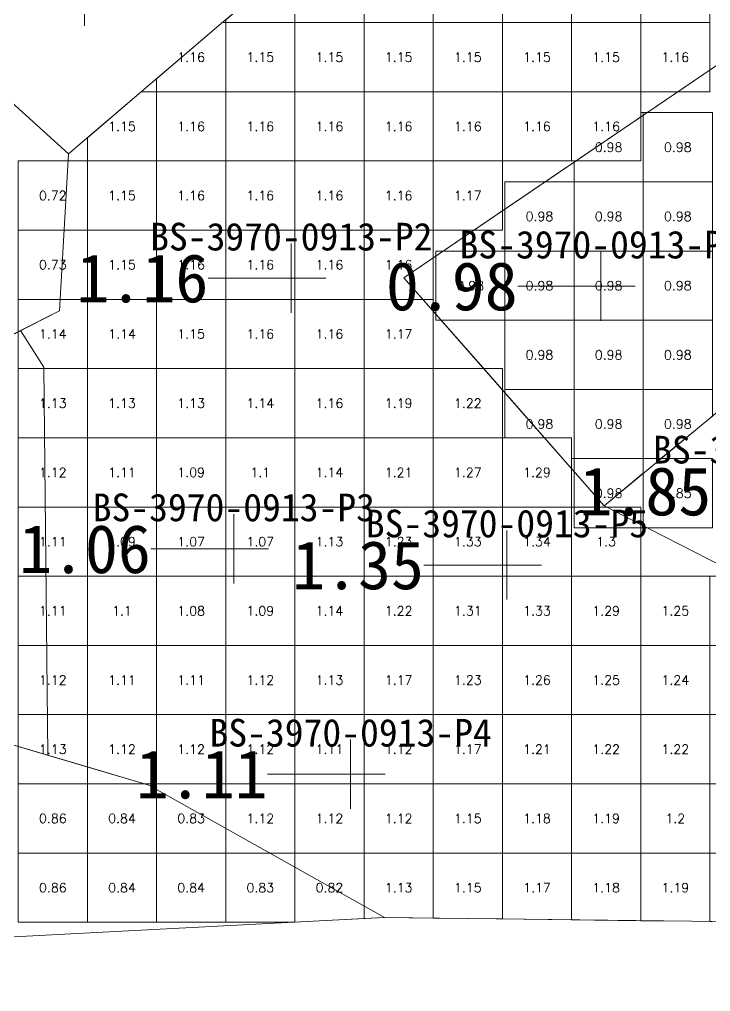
# Model space of a CAD drawing. Header units: inches. Extents: x 469900.4 to 469951.7, y 4349715 to 4349738.6.
# Drawn here: x 469922.96 to 469932.95, y 4349714.96 to 4349729 of the extents above; entities that cross this region are included whole.
import ezdxf
from ezdxf.enums import TextEntityAlignment as Align

# ---------------------------------------------------------------- set-up
doc = ezdxf.new("R2010")
doc.units = ezdxf.units.IN
doc.header["$MEASUREMENT"] = 0
for name, color, linetype, lineweight in [('0.500-1.000', 7, 'Continuous', 0), ('1.000-1.500', 7, 'Continuous', 0), ('1.500-3.000', 7, 'Continuous', 0), ('孔口文字', 7, 'Continuous', 0), ('点', 7, 'Continuous', 0), ('爆区方格网', 7, 'Continuous', 0), ('线条', 7, 'Continuous', 0), ('钻孔', 7, 'Continuous', 0)]:
    doc.layers.add(name, color=color, linetype=linetype, lineweight=lineweight)
doc.styles.add('3dmine_textStyle_1', font='txt.shx', dxfattribs={"height": 1, "bigfont": 'gbcbig.shx'})
doc.styles.add('3dmine_textStyle_3', font='simsunb.ttf', dxfattribs={"height": 1})

msp = doc.modelspace()

# ---------------------------------------------------------------- hatches: boundary and pattern name
at = {"layer": '钻孔', "linetype": 'Continuous', "lineweight": 0, "true_color": 0x0000ff, "extrusion": (0, 1, 0)}
for points in [[(-469927.887, 3960.193), (-469926.887, 3960.193), (-469926.887, 3972.193), (-469927.887, 3972.193)], [(-469927.056, 3959.955), (-469926.056, 3959.955), (-469926.056, 3971.955), (-469927.056, 3971.955)], [(-469931.005, 3959.833), (-469930.005, 3959.833), (-469930.005, 3972.833), (-469931.005, 3972.833)], [(-469928.745, 3960.059), (-469927.745, 3960.059), (-469927.745, 3972.059), (-469928.745, 3972.059)]]:
    msp.add_hatch(color=5, dxfattribs=at).paths.add_polyline_path(points, flags=0)
at = {"layer": '钻孔', "linetype": 'Continuous', "lineweight": 0, "true_color": 0x00ffff, "extrusion": (0, 1, 0)}
msp.add_hatch(color=4, dxfattribs=at).paths.add_polyline_path([(-469932.36, 3960.304), (-469931.36, 3960.304), (-469931.36, 3972.304), (-469932.36, 3972.304)], flags=0)

# ---------------------------------------------------------------- linework, layer by layer
at = {"layer": '0.500-1.000', "color": 4, "linetype": 'Continuous', "lineweight": 0, "true_color": 0x00ffff}
for points in [[(469925.874, 4349738.479), (469922.963, 4349736.144), (469925.761, 4349733.349), (469925.965, 4349733.146), (469921.112, 4349729.369), (469922.115, 4349728.463), (469923.665, 4349727.062), (469923.534, 4349724.793), (469920.583, 4349723.287), (469919.533, 4349722.521), (469918.022, 4349721.419), (469920.703, 4349719.16), (469924.829, 4349717.94), (469928.233, 4349716.028), (469927.204, 4349715.975), (469921.027, 4349715.653), (469915.764, 4349714.957), (469915.275, 4349714.96), (469914.033, 4349714.968), (469910.341, 4349715.026)], [(469934.995, 4349727.245), (469937.222, 4349726.504), (469934.476, 4349724.515), (469931.409, 4349721.977), (469928.515, 4349725.272), (469933.498, 4349728.652), (469934.995, 4349727.245)]]:
    msp.add_lwpolyline(points, dxfattribs=at)
at = {"layer": '1.000-1.500', "color": 5, "linetype": 'Continuous', "lineweight": 0, "true_color": 0x0000ff}
for points in [[(469933.569, 4349715.96), (469932.674, 4349715.972), (469928.233, 4349716.028), (469924.829, 4349717.94), (469923.957, 4349718.198), (469923.368, 4349718.372), (469923.307, 4349723.981), (469922.974, 4349724.507), (469923.534, 4349724.793), (469923.665, 4349727.062), (469925.873, 4349728.943), (469926.289, 4349729.298), (469925.965, 4349733.146), (469931.684, 4349735.18), (469932.001, 4349730.059)], [(469932.001, 4349730.059), (469933.498, 4349728.652), (469930.242, 4349726.444), (469928.515, 4349725.272), (469929.587, 4349724.051), (469929.587, 4349724.051), (469929.587, 4349724.051), (469929.587, 4349724.051), (469931.409, 4349721.977), (469934.22, 4349720.54)]]:
    msp.add_lwpolyline(points, dxfattribs=at)
at = {"layer": '1.500-3.000', "color": 1, "linetype": 'Continuous', "lineweight": 0, "true_color": 0xff0000}
msp.add_lwpolyline([(469939.448, 4349725.763), (469942.395, 4349722.782), (469940.899, 4349721.341), (469938.87, 4349719.645), (469936.175, 4349720.164), (469934.22, 4349720.54), (469931.409, 4349721.977), (469934.476, 4349724.515), (469937.172, 4349726.468), (469937.222, 4349726.504), (469939.448, 4349725.763)], dxfattribs=at)
at = {"layer": '1.500-3.000', "color": 5, "linetype": 'Continuous', "lineweight": 0, "true_color": 0x0000ff}
msp.add_lwpolyline([(469923.307, 4349723.981), (469923.368, 4349718.372), (469920.703, 4349719.16), (469918.022, 4349721.419), (469920.583, 4349723.287), (469922.974, 4349724.507), (469923.307, 4349723.981)], dxfattribs=at)
at = {"layer": '点', "color": 138, "linetype": 'Continuous', "lineweight": 0, "true_color": 0x004c4c}
for points, elevation in [([(469923.895, 4349728.91), (469923.895, 4349729.91)], 3972.156), ([(469926.887, 4349724.765), (469926.887, 4349725.765)], 3972.193), ([(469931.36, 4349724.65), (469931.36, 4349725.65)], 3972.304), ([(469927.387, 4349725.265), (469926.387, 4349725.265)], 3972.193), ([(469931.86, 4349725.15), (469930.86, 4349725.15)], 3972.304), ([(469926.056, 4349720.853), (469926.056, 4349721.853)], 3971.955), ([(469930.005, 4349720.62), (469930.005, 4349721.62)], 3972.833), ([(469926.556, 4349721.353), (469925.556, 4349721.353)], 3971.955), ([(469930.505, 4349721.12), (469929.505, 4349721.12)], 3972.833), ([(469927.745, 4349717.597), (469927.745, 4349718.597)], 3972.059), ([(469928.245, 4349718.097), (469927.245, 4349718.097)], 3972.059)]:
    msp.add_lwpolyline(points, dxfattribs=dict(at, elevation=elevation))
at = {"layer": '爆区方格网', "color": 5, "linetype": 'Continuous', "lineweight": 0, "true_color": 0x0000ff, "elevation": 3972.167}
for points in [[(469926.939, 4349728.958), (469925.939, 4349728.958), (469925.939, 4349728.999), (469926.289, 4349729.298), (469926.233, 4349729.958), (469926.939, 4349729.958), (469926.939, 4349728.958)], [(469927.939, 4349728.958), (469926.939, 4349728.958), (469926.939, 4349729.958), (469927.939, 4349729.958), (469927.939, 4349728.958)], [(469928.939, 4349728.958), (469927.939, 4349728.958), (469927.939, 4349729.958), (469928.939, 4349729.958), (469928.939, 4349728.958)], [(469929.939, 4349728.958), (469928.939, 4349728.958), (469928.939, 4349729.958), (469929.939, 4349729.958), (469929.939, 4349728.958)], [(469930.939, 4349728.958), (469929.939, 4349728.958), (469929.939, 4349729.958), (469930.939, 4349729.958), (469930.939, 4349728.958)], [(469931.939, 4349728.958), (469930.939, 4349728.958), (469930.939, 4349729.958), (469931.939, 4349729.958), (469931.939, 4349728.958)], [(469932.939, 4349729.177), (469932.939, 4349728.958), (469931.939, 4349728.958), (469931.939, 4349729.958), (469932.108, 4349729.958), (469932.939, 4349729.177)], [(469925.939, 4349727.958), (469924.939, 4349727.958), (469924.939, 4349728.147), (469925.873, 4349728.943), (469925.89, 4349728.958), (469925.939, 4349728.958), (469925.939, 4349727.958)], [(469926.939, 4349727.958), (469925.939, 4349727.958), (469925.939, 4349728.958), (469926.939, 4349728.958), (469926.939, 4349727.958)], [(469927.939, 4349727.958), (469926.939, 4349727.958), (469926.939, 4349728.958), (469927.939, 4349728.958), (469927.939, 4349727.958)], [(469928.939, 4349727.958), (469927.939, 4349727.958), (469927.939, 4349728.958), (469928.939, 4349728.958), (469928.939, 4349727.958)], [(469929.939, 4349727.958), (469928.939, 4349727.958), (469928.939, 4349728.958), (469929.939, 4349728.958), (469929.939, 4349727.958)], [(469930.939, 4349727.958), (469929.939, 4349727.958), (469929.939, 4349728.958), (469930.939, 4349728.958), (469930.939, 4349727.958)], [(469931.939, 4349727.958), (469930.939, 4349727.958), (469930.939, 4349728.958), (469931.939, 4349728.958), (469931.939, 4349727.958)], [(469932.939, 4349727.958), (469931.939, 4349727.958), (469931.939, 4349728.958), (469932.939, 4349728.958), (469932.939, 4349727.958)], [(469924.939, 4349726.958), (469923.939, 4349726.958), (469923.939, 4349727.295), (469924.717, 4349727.958), (469924.939, 4349727.958), (469924.939, 4349726.958)], [(469925.939, 4349726.958), (469924.939, 4349726.958), (469924.939, 4349727.958), (469925.939, 4349727.958), (469925.939, 4349726.958)], [(469926.939, 4349726.958), (469925.939, 4349726.958), (469925.939, 4349727.958), (469926.939, 4349727.958), (469926.939, 4349726.958)], [(469927.939, 4349726.958), (469926.939, 4349726.958), (469926.939, 4349727.958), (469927.939, 4349727.958), (469927.939, 4349726.958)], [(469928.939, 4349726.958), (469927.939, 4349726.958), (469927.939, 4349727.958), (469928.939, 4349727.958), (469928.939, 4349726.958)], [(469929.939, 4349726.958), (469928.939, 4349726.958), (469928.939, 4349727.958), (469929.939, 4349727.958), (469929.939, 4349726.958)], [(469930.939, 4349726.958), (469929.939, 4349726.958), (469929.939, 4349727.958), (469930.939, 4349727.958), (469930.939, 4349726.958)], [(469931.939, 4349726.958), (469930.939, 4349726.958), (469930.939, 4349727.958), (469931.939, 4349727.958), (469931.939, 4349726.958)], [(469924.939, 4349725.958), (469923.939, 4349725.958), (469923.939, 4349726.958), (469924.939, 4349726.958), (469924.939, 4349725.958)], [(469925.939, 4349725.958), (469924.939, 4349725.958), (469924.939, 4349726.958), (469925.939, 4349726.958), (469925.939, 4349725.958)], [(469926.939, 4349725.958), (469925.939, 4349725.958), (469925.939, 4349726.958), (469926.939, 4349726.958), (469926.939, 4349725.958)], [(469927.939, 4349725.958), (469926.939, 4349725.958), (469926.939, 4349726.958), (469927.939, 4349726.958), (469927.939, 4349725.958)], [(469928.939, 4349725.958), (469927.939, 4349725.958), (469927.939, 4349726.958), (469928.939, 4349726.958), (469928.939, 4349725.958)], [(469929.939, 4349725.958), (469928.939, 4349725.958), (469928.939, 4349726.958), (469929.939, 4349726.958), (469929.939, 4349725.958)], [(469924.939, 4349724.958), (469923.939, 4349724.958), (469923.939, 4349725.958), (469924.939, 4349725.958), (469924.939, 4349724.958)], [(469925.939, 4349724.958), (469924.939, 4349724.958), (469924.939, 4349725.958), (469925.939, 4349725.958), (469925.939, 4349724.958)], [(469926.939, 4349724.958), (469925.939, 4349724.958), (469925.939, 4349725.958), (469926.939, 4349725.958), (469926.939, 4349724.958)], [(469927.939, 4349724.958), (469926.939, 4349724.958), (469926.939, 4349725.958), (469927.939, 4349725.958), (469927.939, 4349724.958)], [(469928.939, 4349724.958), (469927.939, 4349724.958), (469927.939, 4349725.958), (469928.939, 4349725.958), (469928.939, 4349724.958)], [(469923.939, 4349723.958), (469922.939, 4349723.958), (469922.939, 4349724.958), (469923.939, 4349724.958), (469923.939, 4349723.958)], [(469924.939, 4349723.958), (469923.939, 4349723.958), (469923.939, 4349724.958), (469924.939, 4349724.958), (469924.939, 4349723.958)], [(469925.939, 4349723.958), (469924.939, 4349723.958), (469924.939, 4349724.958), (469925.939, 4349724.958), (469925.939, 4349723.958)], [(469926.939, 4349723.958), (469925.939, 4349723.958), (469925.939, 4349724.958), (469926.939, 4349724.958), (469926.939, 4349723.958)], [(469927.939, 4349723.958), (469926.939, 4349723.958), (469926.939, 4349724.958), (469927.939, 4349724.958), (469927.939, 4349723.958)], [(469928.939, 4349723.958), (469927.939, 4349723.958), (469927.939, 4349724.958), (469928.939, 4349724.958), (469928.939, 4349723.958)], [(469923.939, 4349722.958), (469922.939, 4349722.958), (469922.939, 4349723.958), (469923.939, 4349723.958), (469923.939, 4349722.958)], [(469924.939, 4349722.958), (469923.939, 4349722.958), (469923.939, 4349723.958), (469924.939, 4349723.958), (469924.939, 4349722.958)], [(469925.939, 4349722.958), (469924.939, 4349722.958), (469924.939, 4349723.958), (469925.939, 4349723.958), (469925.939, 4349722.958)], [(469926.939, 4349722.958), (469925.939, 4349722.958), (469925.939, 4349723.958), (469926.939, 4349723.958), (469926.939, 4349722.958)], [(469927.939, 4349722.958), (469926.939, 4349722.958), (469926.939, 4349723.958), (469927.939, 4349723.958), (469927.939, 4349722.958)], [(469928.939, 4349722.958), (469927.939, 4349722.958), (469927.939, 4349723.958), (469928.939, 4349723.958), (469928.939, 4349722.958)], [(469929.939, 4349722.958), (469928.939, 4349722.958), (469928.939, 4349723.958), (469929.939, 4349723.958), (469929.939, 4349722.958)], [(469923.939, 4349721.958), (469922.939, 4349721.958), (469922.939, 4349722.958), (469923.939, 4349722.958), (469923.939, 4349721.958)], [(469924.939, 4349721.958), (469923.939, 4349721.958), (469923.939, 4349722.958), (469924.939, 4349722.958), (469924.939, 4349721.958)], [(469925.939, 4349721.958), (469924.939, 4349721.958), (469924.939, 4349722.958), (469925.939, 4349722.958), (469925.939, 4349721.958)], [(469926.939, 4349721.958), (469925.939, 4349721.958), (469925.939, 4349722.958), (469926.939, 4349722.958), (469926.939, 4349721.958)], [(469927.939, 4349721.958), (469926.939, 4349721.958), (469926.939, 4349722.958), (469927.939, 4349722.958), (469927.939, 4349721.958)], [(469928.939, 4349721.958), (469927.939, 4349721.958), (469927.939, 4349722.958), (469928.939, 4349722.958), (469928.939, 4349721.958)], [(469929.939, 4349721.958), (469928.939, 4349721.958), (469928.939, 4349722.958), (469929.939, 4349722.958), (469929.939, 4349721.958)], [(469930.939, 4349721.958), (469929.939, 4349721.958), (469929.939, 4349722.958), (469930.939, 4349722.958), (469930.939, 4349721.958)], [(469923.939, 4349720.958), (469922.939, 4349720.958), (469922.939, 4349721.958), (469923.939, 4349721.958), (469923.939, 4349720.958)], [(469924.939, 4349720.958), (469923.939, 4349720.958), (469923.939, 4349721.958), (469924.939, 4349721.958), (469924.939, 4349720.958)], [(469925.939, 4349720.958), (469924.939, 4349720.958), (469924.939, 4349721.958), (469925.939, 4349721.958), (469925.939, 4349720.958)], [(469926.939, 4349720.958), (469925.939, 4349720.958), (469925.939, 4349721.958), (469926.939, 4349721.958), (469926.939, 4349720.958)], [(469927.939, 4349720.958), (469926.939, 4349720.958), (469926.939, 4349721.958), (469927.939, 4349721.958), (469927.939, 4349720.958)], [(469928.939, 4349720.958), (469927.939, 4349720.958), (469927.939, 4349721.958), (469928.939, 4349721.958), (469928.939, 4349720.958)], [(469929.939, 4349720.958), (469928.939, 4349720.958), (469928.939, 4349721.958), (469929.939, 4349721.958), (469929.939, 4349720.958)], [(469930.939, 4349720.958), (469929.939, 4349720.958), (469929.939, 4349721.958), (469930.939, 4349721.958), (469930.939, 4349720.958)], [(469931.939, 4349720.958), (469930.939, 4349720.958), (469930.939, 4349721.958), (469931.939, 4349721.958), (469931.939, 4349720.958)], [(469923.939, 4349719.958), (469922.939, 4349719.958), (469922.939, 4349720.958), (469923.939, 4349720.958), (469923.939, 4349719.958)], [(469924.939, 4349719.958), (469923.939, 4349719.958), (469923.939, 4349720.958), (469924.939, 4349720.958), (469924.939, 4349719.958)], [(469925.939, 4349719.958), (469924.939, 4349719.958), (469924.939, 4349720.958), (469925.939, 4349720.958), (469925.939, 4349719.958)], [(469926.939, 4349719.958), (469925.939, 4349719.958), (469925.939, 4349720.958), (469926.939, 4349720.958), (469926.939, 4349719.958)], [(469927.939, 4349719.958), (469926.939, 4349719.958), (469926.939, 4349720.958), (469927.939, 4349720.958), (469927.939, 4349719.958)], [(469928.939, 4349719.958), (469927.939, 4349719.958), (469927.939, 4349720.958), (469928.939, 4349720.958), (469928.939, 4349719.958)], [(469929.939, 4349719.958), (469928.939, 4349719.958), (469928.939, 4349720.958), (469929.939, 4349720.958), (469929.939, 4349719.958)], [(469930.939, 4349719.958), (469929.939, 4349719.958), (469929.939, 4349720.958), (469930.939, 4349720.958), (469930.939, 4349719.958)], [(469931.939, 4349719.958), (469930.939, 4349719.958), (469930.939, 4349720.958), (469931.939, 4349720.958), (469931.939, 4349719.958)], [(469932.939, 4349719.958), (469931.939, 4349719.958), (469931.939, 4349720.958), (469932.939, 4349720.958), (469932.939, 4349719.958)], [(469933.939, 4349719.958), (469932.939, 4349719.958), (469932.939, 4349720.958), (469933.939, 4349720.958), (469933.939, 4349719.958)], [(469923.939, 4349718.958), (469922.939, 4349718.958), (469922.939, 4349719.958), (469923.939, 4349719.958), (469923.939, 4349718.958)], [(469924.939, 4349718.958), (469923.939, 4349718.958), (469923.939, 4349719.958), (469924.939, 4349719.958), (469924.939, 4349718.958)], [(469925.939, 4349718.958), (469924.939, 4349718.958), (469924.939, 4349719.958), (469925.939, 4349719.958), (469925.939, 4349718.958)], [(469926.939, 4349718.958), (469925.939, 4349718.958), (469925.939, 4349719.958), (469926.939, 4349719.958), (469926.939, 4349718.958)], [(469927.939, 4349718.958), (469926.939, 4349718.958), (469926.939, 4349719.958), (469927.939, 4349719.958), (469927.939, 4349718.958)], [(469928.939, 4349718.958), (469927.939, 4349718.958), (469927.939, 4349719.958), (469928.939, 4349719.958), (469928.939, 4349718.958)], [(469929.939, 4349718.958), (469928.939, 4349718.958), (469928.939, 4349719.958), (469929.939, 4349719.958), (469929.939, 4349718.958)], [(469930.939, 4349718.958), (469929.939, 4349718.958), (469929.939, 4349719.958), (469930.939, 4349719.958), (469930.939, 4349718.958)], [(469931.939, 4349718.958), (469930.939, 4349718.958), (469930.939, 4349719.958), (469931.939, 4349719.958), (469931.939, 4349718.958)], [(469932.939, 4349718.958), (469931.939, 4349718.958), (469931.939, 4349719.958), (469932.939, 4349719.958), (469932.939, 4349718.958)], [(469933.939, 4349718.958), (469932.939, 4349718.958), (469932.939, 4349719.958), (469933.939, 4349719.958), (469933.939, 4349718.958)], [(469923.939, 4349717.958), (469922.939, 4349717.958), (469922.939, 4349718.499), (469923.368, 4349718.372), (469923.368, 4349718.372), (469922.939, 4349718.499), (469922.939, 4349718.958), (469923.939, 4349718.958), (469923.939, 4349717.958)], [(469924.939, 4349717.958), (469923.939, 4349717.958), (469923.939, 4349718.958), (469924.939, 4349718.958), (469924.939, 4349717.958)], [(469925.939, 4349717.958), (469924.939, 4349717.958), (469924.939, 4349718.958), (469925.939, 4349718.958), (469925.939, 4349717.958)], [(469926.939, 4349717.958), (469925.939, 4349717.958), (469925.939, 4349718.958), (469926.939, 4349718.958), (469926.939, 4349717.958)], [(469927.939, 4349717.958), (469926.939, 4349717.958), (469926.939, 4349718.958), (469927.939, 4349718.958), (469927.939, 4349717.958)], [(469928.939, 4349717.958), (469927.939, 4349717.958), (469927.939, 4349718.958), (469928.939, 4349718.958), (469928.939, 4349717.958)], [(469929.939, 4349717.958), (469928.939, 4349717.958), (469928.939, 4349718.958), (469929.939, 4349718.958), (469929.939, 4349717.958)], [(469930.939, 4349717.958), (469929.939, 4349717.958), (469929.939, 4349718.958), (469930.939, 4349718.958), (469930.939, 4349717.958)], [(469931.939, 4349717.958), (469930.939, 4349717.958), (469930.939, 4349718.958), (469931.939, 4349718.958), (469931.939, 4349717.958)], [(469932.939, 4349717.958), (469931.939, 4349717.958), (469931.939, 4349718.958), (469932.939, 4349718.958), (469932.939, 4349717.958)], [(469933.939, 4349717.958), (469932.939, 4349717.958), (469932.939, 4349718.958), (469933.939, 4349718.958), (469933.939, 4349717.958)], [(469926.939, 4349716.958), (469925.939, 4349716.958), (469925.939, 4349717.958), (469926.939, 4349717.958), (469926.939, 4349716.958)], [(469927.939, 4349716.958), (469926.939, 4349716.958), (469926.939, 4349717.958), (469927.939, 4349717.958), (469927.939, 4349716.958)], [(469928.939, 4349716.958), (469927.939, 4349716.958), (469927.939, 4349717.958), (469928.939, 4349717.958), (469928.939, 4349716.958)], [(469929.939, 4349716.958), (469928.939, 4349716.958), (469928.939, 4349717.958), (469929.939, 4349717.958), (469929.939, 4349716.958)], [(469930.939, 4349716.958), (469929.939, 4349716.958), (469929.939, 4349717.958), (469930.939, 4349717.958), (469930.939, 4349716.958)], [(469931.939, 4349716.958), (469930.939, 4349716.958), (469930.939, 4349717.958), (469931.939, 4349717.958), (469931.939, 4349716.958)], [(469932.939, 4349716.958), (469931.939, 4349716.958), (469931.939, 4349717.958), (469932.939, 4349717.958), (469932.939, 4349716.958)], [(469933.939, 4349716.958), (469932.939, 4349716.958), (469932.939, 4349717.958), (469933.939, 4349717.958), (469933.939, 4349716.958)], [(469928.939, 4349716.019), (469928.233, 4349716.028), (469927.939, 4349716.013), (469927.939, 4349716.958), (469928.939, 4349716.958), (469928.939, 4349716.019)], [(469929.939, 4349716.007), (469928.939, 4349716.019), (469928.939, 4349716.958), (469929.939, 4349716.958), (469929.939, 4349716.007)], [(469930.939, 4349715.994), (469929.939, 4349716.007), (469929.939, 4349716.958), (469930.939, 4349716.958), (469930.939, 4349715.994)], [(469931.939, 4349715.981), (469930.939, 4349715.994), (469930.939, 4349716.958), (469931.939, 4349716.958), (469931.939, 4349715.981)], [(469932.939, 4349715.968), (469932.674, 4349715.972), (469931.939, 4349715.981), (469931.939, 4349716.958), (469932.939, 4349716.958), (469932.939, 4349715.968)], [(469933.939, 4349715.958), (469933.646, 4349715.958), (469933.569, 4349715.96), (469932.939, 4349715.968), (469932.939, 4349716.958), (469933.939, 4349716.958), (469933.939, 4349715.958)], [(469928.233, 4349716.028), (469928.233, 4349716.028), (469928.233, 4349716.028), (469928.233, 4349716.028)]]:
    msp.add_lwpolyline(points, dxfattribs=at)
at = {"layer": '爆区方格网', "color": 4, "linetype": 'Continuous', "lineweight": 0, "true_color": 0x00ffff}
for points, elevation in [([(469931.975, 4349726.657), (469930.975, 4349726.657), (469930.975, 4349726.958), (469931.939, 4349726.958), (469931.939, 4349727.657), (469931.975, 4349727.657), (469931.975, 4349726.657)], 3972.304), ([(469932.975, 4349726.657), (469931.975, 4349726.657), (469931.975, 4349727.657), (469932.975, 4349727.657), (469932.975, 4349726.657)], 3972.304), ([(469923.939, 4349725.958), (469922.939, 4349725.958), (469922.939, 4349726.958), (469923.939, 4349726.958), (469923.939, 4349725.958)], 3972.002), ([(469930.975, 4349725.657), (469929.975, 4349725.657), (469929.975, 4349726.657), (469930.975, 4349726.657), (469930.975, 4349725.657)], 3972.304), ([(469931.975, 4349725.657), (469930.975, 4349725.657), (469930.975, 4349726.657), (469931.975, 4349726.657), (469931.975, 4349725.657)], 3972.304), ([(469932.975, 4349725.657), (469931.975, 4349725.657), (469931.975, 4349726.657), (469932.975, 4349726.657), (469932.975, 4349725.657)], 3972.304), ([(469923.939, 4349724.958), (469922.939, 4349724.958), (469922.939, 4349725.958), (469923.939, 4349725.958), (469923.939, 4349724.958)], 3972.002), ([(469929.975, 4349724.657), (469928.975, 4349724.657), (469928.975, 4349725.657), (469929.975, 4349725.657), (469929.975, 4349724.657)], 3972.304), ([(469930.975, 4349724.657), (469929.975, 4349724.657), (469929.975, 4349725.657), (469930.975, 4349725.657), (469930.975, 4349724.657)], 3972.304), ([(469931.975, 4349724.657), (469930.975, 4349724.657), (469930.975, 4349725.657), (469931.975, 4349725.657), (469931.975, 4349724.657)], 3972.304), ([(469932.975, 4349724.657), (469931.975, 4349724.657), (469931.975, 4349725.657), (469932.975, 4349725.657), (469932.975, 4349724.657)], 3972.304), ([(469930.975, 4349723.657), (469929.975, 4349723.657), (469929.975, 4349724.657), (469930.975, 4349724.657), (469930.975, 4349723.657)], 3972.304), ([(469931.975, 4349723.657), (469930.975, 4349723.657), (469930.975, 4349724.657), (469931.975, 4349724.657), (469931.975, 4349723.657)], 3972.304), ([(469932.975, 4349723.657), (469931.975, 4349723.657), (469931.975, 4349724.657), (469932.975, 4349724.657), (469932.975, 4349723.657)], 3972.304), ([(469930.975, 4349722.657), (469930.939, 4349722.657), (469930.939, 4349722.958), (469929.975, 4349722.958), (469929.975, 4349723.657), (469930.975, 4349723.657), (469930.975, 4349722.657)], 3972.304), ([(469931.975, 4349722.657), (469930.975, 4349722.657), (469930.975, 4349723.657), (469931.975, 4349723.657), (469931.975, 4349722.657)], 3972.304), ([(469932.975, 4349723.273), (469932.232, 4349722.657), (469931.975, 4349722.657), (469931.975, 4349723.657), (469932.975, 4349723.657), (469932.975, 4349723.273)], 3972.304), ([(469931.975, 4349722.445), (469931.409, 4349721.977), (469931.975, 4349721.687), (469931.975, 4349721.657), (469930.975, 4349721.657), (469930.975, 4349722.657), (469931.975, 4349722.657), (469931.975, 4349722.445)], 3972.304), ([(469923.939, 4349716.958), (469922.939, 4349716.958), (469922.939, 4349717.958), (469923.939, 4349717.958), (469923.939, 4349716.958)], 3972.002), ([(469924.939, 4349716.958), (469923.939, 4349716.958), (469923.939, 4349717.958), (469924.939, 4349717.958), (469924.939, 4349716.958)], 3972.002), ([(469925.939, 4349716.958), (469924.939, 4349716.958), (469924.939, 4349717.958), (469925.939, 4349717.958), (469925.939, 4349716.958)], 3972.002), ([(469923.939, 4349715.958), (469922.939, 4349715.958), (469922.939, 4349716.958), (469923.939, 4349716.958), (469923.939, 4349715.958)], 3972.002), ([(469924.939, 4349715.958), (469923.939, 4349715.958), (469923.939, 4349716.958), (469924.939, 4349716.958), (469924.939, 4349715.958)], 3972.002), ([(469925.939, 4349715.958), (469924.939, 4349715.958), (469924.939, 4349716.958), (469925.939, 4349716.958), (469925.939, 4349715.958)], 3972.002), ([(469926.939, 4349715.961), (469926.881, 4349715.958), (469925.939, 4349715.958), (469925.939, 4349716.958), (469926.939, 4349716.958), (469926.939, 4349715.961)], 3972.002), ([(469927.939, 4349716.013), (469927.204, 4349715.975), (469926.939, 4349715.961), (469926.939, 4349716.958), (469927.939, 4349716.958), (469927.939, 4349716.013)], 3972.002)]:
    msp.add_lwpolyline(points, dxfattribs=dict(at, elevation=elevation))
at = {"layer": '爆区方格网', "color": 1, "linetype": 'Continuous', "lineweight": 0, "true_color": 0xff0000, "elevation": 3972.878}
msp.add_lwpolyline([(469932.975, 4349721.657), (469931.975, 4349721.657), (469931.975, 4349722.657), (469932.975, 4349722.657), (469932.975, 4349721.657)], dxfattribs=at)
at = {"layer": '线条', "color": 138, "linetype": 'Continuous', "lineweight": 0, "true_color": 0x004c4c}
for points, elevation in [([(469926.887, 4349725.265), (469926.887, 4349725.265), (469926.887, 4349725.265)], 3972.193), ([(469931.36, 4349725.15), (469931.36, 4349725.15), (469931.36, 4349725.15)], 3972.304), ([(469926.056, 4349721.353), (469926.056, 4349721.353), (469926.056, 4349721.353)], 3971.955), ([(469930.005, 4349721.12), (469930.005, 4349721.12), (469930.005, 4349721.12)], 3972.833), ([(469927.745, 4349718.097), (469927.745, 4349718.097), (469927.745, 4349718.097)], 3972.059)]:
    msp.add_lwpolyline(points, dxfattribs=dict(at, elevation=elevation))
at = {"layer": '钻孔', "color": 5, "linetype": 'Continuous', "lineweight": 0, "true_color": 0x0000ff}
for points, elevation in [([(469926.887, 4349725.265), (469925.687, 4349725.265)], 3972.193), ([(469926.887, 4349725.265), (469925.687, 4349725.265)], 3960.193), ([(469926.056, 4349721.353), (469924.856, 4349721.353)], 3971.955), ([(469926.056, 4349721.353), (469924.856, 4349721.353)], 3959.955), ([(469930.005, 4349721.12), (469928.805, 4349721.12)], 3972.833), ([(469930.005, 4349721.12), (469928.805, 4349721.12)], 3959.833), ([(469927.745, 4349718.097), (469926.545, 4349718.097)], 3972.059), ([(469927.745, 4349718.097), (469926.545, 4349718.097)], 3960.059)]:
    msp.add_lwpolyline(points, dxfattribs=dict(at, elevation=elevation))
at = {"layer": '钻孔', "color": 4, "linetype": 'Continuous', "lineweight": 0, "true_color": 0x00ffff}
for elevation in [3972.304, 3960.304]:
    msp.add_lwpolyline([(469931.36, 4349725.15), (469930.16, 4349725.15)], dxfattribs=dict(at, elevation=elevation))

# ---------------------------------------------------------------- texts
at = {"color": 5, "linetype": 'Continuous', "lineweight": 0, "true_color": 0x0000ff, "style": '3dmine_textStyle_1'}
for s, p in [('1.16', (469925.439, 4349728.458, 3972.167)), ('1.15', (469926.439, 4349728.458, 3972.167)), ('1.15', (469927.439, 4349728.458, 3972.167)), ('1.15', (469928.439, 4349728.458, 3972.167)), ('1.15', (469929.439, 4349728.458, 3972.167)), ('1.15', (469930.439, 4349728.458, 3972.167)), ('1.15', (469931.439, 4349728.458, 3972.167)), ('1.16', (469932.439, 4349728.458, 3972.167)), ('1.15', (469924.439, 4349727.458, 3972.167)), ('1.16', (469925.439, 4349727.458, 3972.167)), ('1.16', (469926.439, 4349727.458, 3972.167)), ('1.16', (469927.439, 4349727.458, 3972.167)), ('1.16', (469928.439, 4349727.458, 3972.167)), ('1.16', (469929.439, 4349727.458, 3972.167)), ('1.16', (469930.439, 4349727.458, 3972.167)), ('1.16', (469931.439, 4349727.458, 3972.167)), ('1.15', (469924.439, 4349726.458, 3972.167)), ('1.16', (469925.439, 4349726.458, 3972.167)), ('1.16', (469926.439, 4349726.458, 3972.167)), ('1.16', (469927.439, 4349726.458, 3972.167)), ('1.16', (469928.439, 4349726.458, 3972.167)), ('1.17', (469929.439, 4349726.458, 3972.167)), ('1.15', (469924.439, 4349725.458, 3972.167)), ('1.16', (469925.439, 4349725.458, 3972.167)), ('1.16', (469926.439, 4349725.458, 3972.167)), ('1.16', (469927.439, 4349725.458, 3972.167)), ('1.16', (469928.439, 4349725.458, 3972.167)), ('1.14', (469923.439, 4349724.458, 3972.167)), ('1.14', (469924.439, 4349724.458, 3972.167)), ('1.15', (469925.439, 4349724.458, 3972.167)), ('1.16', (469926.439, 4349724.458, 3972.167)), ('1.16', (469927.439, 4349724.458, 3972.167)), ('1.17', (469928.439, 4349724.458, 3972.167)), ('1.13', (469923.439, 4349723.458, 3972.167)), ('1.13', (469924.439, 4349723.458, 3972.167)), ('1.13', (469925.439, 4349723.458, 3972.167)), ('1.14', (469926.439, 4349723.458, 3972.167)), ('1.16', (469927.439, 4349723.458, 3972.167)), ('1.19', (469928.439, 4349723.458, 3972.167)), ('1.22', (469929.439, 4349723.458, 3972.167)), ('1.12', (469923.439, 4349722.458, 3972.167)), ('1.11', (469924.439, 4349722.458, 3972.167)), ('1.09', (469925.439, 4349722.458, 3972.167)), ('1.1', (469926.439, 4349722.458, 3972.167)), ('1.14', (469927.439, 4349722.458, 3972.167)), ('1.21', (469928.439, 4349722.458, 3972.167)), ('1.27', (469929.439, 4349722.458, 3972.167)), ('1.29', (469930.439, 4349722.458, 3972.167)), ('1.11', (469923.439, 4349721.458, 3972.167)), ('1.09', (469924.439, 4349721.458, 3972.167)), ('1.07', (469925.439, 4349721.458, 3972.167)), ('1.07', (469926.439, 4349721.458, 3972.167)), ('1.13', (469927.439, 4349721.458, 3972.167)), ('1.23', (469928.439, 4349721.458, 3972.167)), ('1.33', (469929.439, 4349721.458, 3972.167)), ('1.34', (469930.439, 4349721.458, 3972.167)), ('1.3', (469931.439, 4349721.458, 3972.167)), ('1.11', (469923.439, 4349720.458, 3972.167)), ('1.1', (469924.439, 4349720.458, 3972.167)), ('1.08', (469925.439, 4349720.458, 3972.167)), ('1.09', (469926.439, 4349720.458, 3972.167)), ('1.14', (469927.439, 4349720.458, 3972.167)), ('1.22', (469928.439, 4349720.458, 3972.167)), ('1.31', (469929.439, 4349720.458, 3972.167)), ('1.33', (469930.439, 4349720.458, 3972.167)), ('1.29', (469931.439, 4349720.458, 3972.167)), ('1.25', (469932.439, 4349720.458, 3972.167)), ('1.12', (469923.439, 4349719.458, 3972.167)), ('1.11', (469924.439, 4349719.458, 3972.167)), ('1.11', (469925.439, 4349719.458, 3972.167)), ('1.12', (469926.439, 4349719.458, 3972.167)), ('1.13', (469927.439, 4349719.458, 3972.167)), ('1.17', (469928.439, 4349719.458, 3972.167)), ('1.23', (469929.439, 4349719.458, 3972.167)), ('1.26', (469930.439, 4349719.458, 3972.167)), ('1.25', (469931.439, 4349719.458, 3972.167)), ('1.24', (469932.439, 4349719.458, 3972.167)), ('1.13', (469923.439, 4349718.458, 3972.167)), ('1.12', (469924.439, 4349718.458, 3972.167)), ('1.12', (469925.439, 4349718.458, 3972.167)), ('1.12', (469926.439, 4349718.458, 3972.167)), ('1.11', (469927.439, 4349718.458, 3972.167)), ('1.12', (469928.439, 4349718.458, 3972.167)), ('1.17', (469929.439, 4349718.458, 3972.167)), ('1.21', (469930.439, 4349718.458, 3972.167)), ('1.22', (469931.439, 4349718.458, 3972.167)), ('1.22', (469932.439, 4349718.458, 3972.167)), ('1.12', (469926.439, 4349717.458, 3972.167)), ('1.12', (469927.439, 4349717.458, 3972.167)), ('1.12', (469928.439, 4349717.458, 3972.167)), ('1.15', (469929.439, 4349717.458, 3972.167)), ('1.18', (469930.439, 4349717.458, 3972.167)), ('1.19', (469931.439, 4349717.458, 3972.167)), ('1.2', (469932.439, 4349717.458, 3972.167)), ('1.13', (469928.439, 4349716.458, 3972.167)), ('1.15', (469929.439, 4349716.458, 3972.167)), ('1.17', (469930.439, 4349716.458, 3972.167)), ('1.18', (469931.439, 4349716.458, 3972.167)), ('1.19', (469932.439, 4349716.458, 3972.167))]:
    msp.add_text(s, height=0.1333, dxfattribs=at).set_placement(p, align=Align.MIDDLE_CENTER)
at = {"color": 4, "linetype": 'Continuous', "lineweight": 0, "true_color": 0x00ffff, "style": '3dmine_textStyle_1'}
for s, p in [('0.98', (469931.475, 4349727.157, 3972.304)), ('0.98', (469932.475, 4349727.157, 3972.304)), ('0.72', (469923.439, 4349726.458, 3972.002)), ('0.98', (469930.475, 4349726.157, 3972.304)), ('0.98', (469931.475, 4349726.157, 3972.304)), ('0.98', (469932.475, 4349726.157, 3972.304)), ('0.73', (469923.439, 4349725.458, 3972.002)), ('0.98', (469929.475, 4349725.157, 3972.304)), ('0.98', (469930.475, 4349725.157, 3972.304)), ('0.98', (469931.475, 4349725.157, 3972.304)), ('0.98', (469932.475, 4349725.157, 3972.304)), ('0.98', (469930.475, 4349724.157, 3972.304)), ('0.98', (469931.475, 4349724.157, 3972.304)), ('0.98', (469932.475, 4349724.157, 3972.304)), ('0.98', (469930.475, 4349723.157, 3972.304)), ('0.98', (469931.475, 4349723.157, 3972.304)), ('0.98', (469932.475, 4349723.157, 3972.304)), ('0.98', (469931.475, 4349722.157, 3972.304)), ('0.86', (469923.439, 4349717.458, 3972.002)), ('0.84', (469924.439, 4349717.458, 3972.002)), ('0.83', (469925.439, 4349717.458, 3972.002)), ('0.86', (469923.439, 4349716.458, 3972.002)), ('0.84', (469924.439, 4349716.458, 3972.002)), ('0.84', (469925.439, 4349716.458, 3972.002)), ('0.83', (469926.439, 4349716.458, 3972.002)), ('0.82', (469927.439, 4349716.458, 3972.002))]:
    msp.add_text(s, height=0.1333, dxfattribs=at).set_placement(p, align=Align.MIDDLE_CENTER)
at = {"color": 1, "linetype": 'Continuous', "lineweight": 0, "true_color": 0xff0000, "style": '3dmine_textStyle_1'}
msp.add_text('1.85', height=0.1333, dxfattribs=at).set_placement((469932.475, 4349722.157, 3972.878), align=Align.MIDDLE_CENTER)
at = {"layer": '孔口文字', "color": 138, "linetype": 'Continuous', "lineweight": 0, "true_color": 0x004c4c, "style": '3dmine_textStyle_3'}
for s, p in [('BS-3970-0913-P2', (469926.887, 4349725.665, 3972.193)), ('BS-3970-0913-P6', (469931.36, 4349725.55, 3972.304)), ('BS-3970-0913-P7', (469934.159, 4349722.587, 3972.615)), ('BS-3970-0913-P3', (469926.056, 4349721.753, 3971.955)), ('BS-3970-0913-P5', (469930.005, 4349721.52, 3972.833)), ('BS-3970-0913-P4', (469927.745, 4349718.497, 3972.059))]:
    msp.add_text(s, height=0.4, dxfattribs=at).set_placement(p, align=Align.CENTER)
at = {"layer": '钻孔', "color": 5, "linetype": 'Continuous', "lineweight": 0, "true_color": 0x0000ff, "style": '3dmine_textStyle_3'}
for s, p in [('1.16', (469925.687, 4349725.265, 3972.193)), ('1.06', (469924.856, 4349721.353, 3971.955)), ('1.35', (469928.805, 4349721.12, 3972.833)), ('1.11', (469926.545, 4349718.097, 3972.059))]:
    msp.add_text(s, height=0.7, dxfattribs=at).set_placement(p, align=Align.MIDDLE_RIGHT)
at = {"layer": '钻孔', "color": 4, "linetype": 'Continuous', "lineweight": 0, "true_color": 0x00ffff, "style": '3dmine_textStyle_3'}
msp.add_text('0.98', height=0.7, dxfattribs=at).set_placement((469930.16, 4349725.15, 3972.304), align=Align.MIDDLE_RIGHT)
at = {"layer": '钻孔', "color": 1, "linetype": 'Continuous', "lineweight": 0, "true_color": 0xff0000, "style": '3dmine_textStyle_3'}
msp.add_text('1.85', height=0.7, dxfattribs=at).set_placement((469932.959, 4349722.187, 3972.615), align=Align.MIDDLE_RIGHT)

doc.saveas('drawing.dxf')
